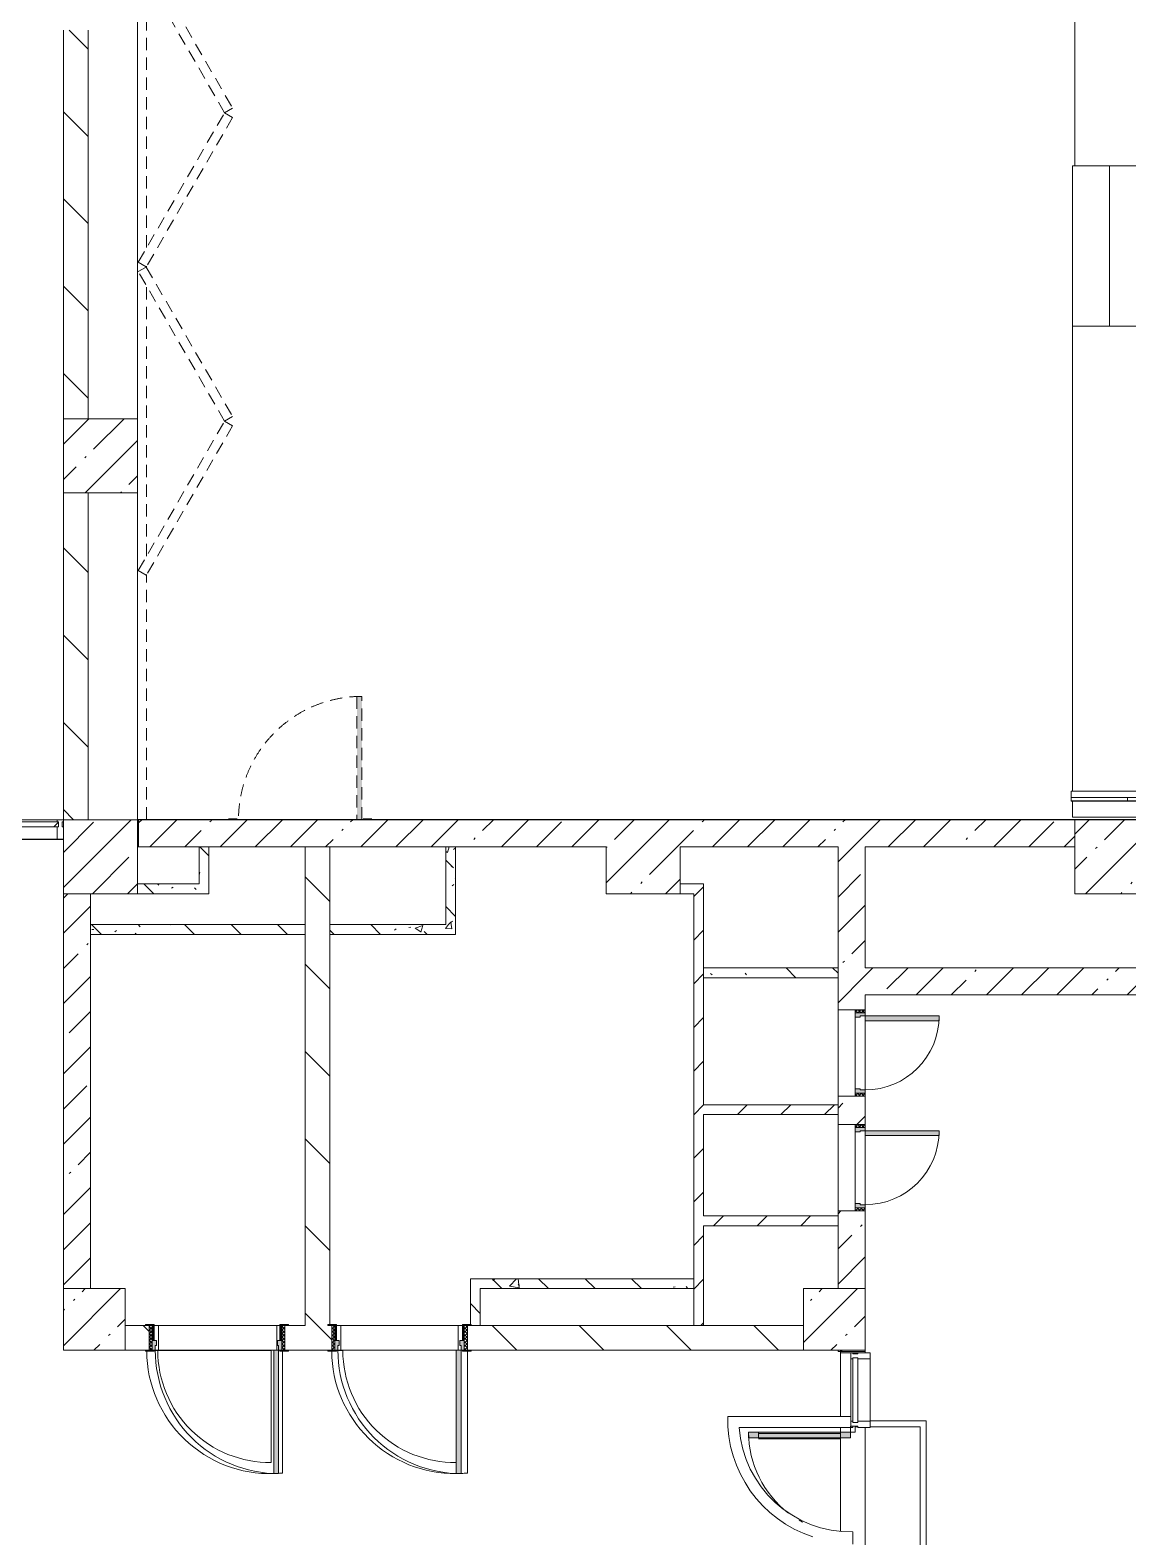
# Model space of a CAD drawing. Header units: millimetres. Extents: x 81037 to 284518, y -8553 to 29000.
# Drawn here: x 170948 to 179848, y 9388 to 21600 of the extents above; entities that cross this region are included whole.
import ezdxf

# ---------------------------------------------------------------- set-up
doc = ezdxf.new("R2010")
doc.units = ezdxf.units.MM
doc.linetypes.add('200_ШТРИХ__ш1_п0_6_', pattern=[160, 100, -60])
for name, color, linetype, lineweight, true_color in [('A-DETL-GENF-7', 7, 'Continuous', 5, 0xe2e2e2), ('A-DETL-GENF-9', 7, 'Continuous', 5, 0xaaaaaa), ('A-DOOR-4', 7, 'Continuous', 5, 0xe2e2e2), ('A-DOOR-5', 7, 'Continuous', 5, 0xaaaaaa), ('A-DOOR-FRAM-3', 7, 'Continuous', 5, 0xe2e2e2), ('A-DOOR-FRAM-5', 7, 'Continuous', 5, 0xaaaaaa), ('A-FLOR-2', 7, 'Continuous', 5, 0xaaaaaa), ('A-WALL-PATT-1', 7, 'Continuous', 5, 0x787878), ('I-WALL-8', 7, 'Continuous', 5, 0x787878)]:
    doc.layers.add(name, color=color, linetype=linetype, lineweight=lineweight, true_color=true_color)
for name, color, linetype, lineweight in [('A-DETL-MBND-1', 7, '200_ШТРИХ__ш1_п0_6_', 9), ('A-GLAZ-CURT-1', 7, 'Continuous', 5), ('A-GLAZ-CWMG-2', 7, 'Continuous', 5), ('A-WALL', 7, 'Continuous', 9), ('A-WALL-4', 7, 'Continuous', 5), ('I-WALL-6', 7, 'Continuous', 5), ('S-COLS-1', 7, 'Continuous', 5), ('S-STRS-1', 7, 'Continuous', 5)]:
    doc.layers.add(name, color=color, linetype=linetype, lineweight=lineweight)
pattern_1 = [(135, (157507.65, 0), (-353.5534, -353.5534), [])]
pattern_2 = [(45, (157507.65, 0), (-285.123, 285.123), []), (45, (157792.77, 0), (-285.123, 285.123), [504.031, -100.806, 16.764, -84.042])]
pattern_3 = [(45, (157507.65, 0), (-176.7767, 176.7767), [])]
pattern_4 = [(135, (157507.65, 0), (-377.171, -377.171), [533.4, -88.9, 17.78, -88.9]), (135, (157507.65, 376.94), (-377.171, -377.171), []), (50, (157507.65, 0), (637.645, -55.787), [66.675, -733.425]), (355, (157507.65, 0), (-123.35, 668.7), [53.34, -586.74]), (100.451, (157560.8, -4.65), (514.299, 612.908), [56.665, -623.315]), (46.184, (157507.65, 177.8), (948.776, -147.15), [100.012, -1100.137]), (96.636, (157586.7, 165.5), (830.91, 865.997), [84.998, -934.973]), (351.184, (157507.7, 177.8), (830.918, 865.99), [80.01, -880.11]), (21, (157596.55, 133.35), (530.651, -357.928), [66.675, -733.425]), (326, (157596.55, 133.35), (216.308, 644.658), [53.34, -586.74]), (71.451, (157640.8, 103.5), (746.96, 286.724), [56.665, -623.315]), (37.5, (157507.65, 0), (10.8105, 295.9426), [16.764, -562.864, 16.764, -578.866, -588.962]), (37.5, (157507.65, 0), (10.8105, 295.9426), [-1175.258, 16.764, -572.198]), (7.5, (157507.65, 0), (233.869, 350.6318), [16.764, -322.834, 16.764, -549.529, -224.472]), (7.5, (157507.65, 0), (233.869, 350.6318), [-905.891, 16.764, -207.708]), (327.5, (157309.4, 0), (474.5678, -20.0513), [16.764, -205.486, 16.764, -676.656, -920.115]), (327.5, (157309.4, 0), (474.5678, -20.0513), [-915.67, 16.764, -903.351]), (317.5, (157220.5, 0), (518.452, 88.9934), [16.764, -272.161, 16.764, -443.738, -653.415]), (317.5, (157220.5, 0), (518.452, 88.9934), [-749.427, 16.764, -636.651])]

# ---------------------------------------------------------------- blocks, each defined once
blk = doc.blocks.new('BSC_Колонна _Прямоугольная - 600х600-V55-2_1_3_птичка')
at = {"layer": 'S-COLS-1'}
h = blk.add_hatch(dxfattribs=at)
h.set_pattern_fill('FP_72', color=256, style=0, pattern_type=2)
h.set_pattern_definition([(45, (-14010, -14900), (-285.123, 285.123), []), (45, (-13724.88, -14900), (-285.123, 285.123), [504.031, -100.806, 16.764, -84.042])])
h.paths.add_polyline_path([(-300, -300), (300, -300), (300, 300), (-300, 300), (-300, -208)])
for p, q in [((300, 300), (-300, 300)), ((-300, 300), (-300, -300)), ((300, -300), (300, 300)), ((-300, -300), (300, -300))]:
    blk.add_line(p, q, dxfattribs=at)
blk = doc.blocks.new('BSC_Колонна _Прямоугольная - 600х600-23295697-2_1_3_птичка')
at = {"layer": 'S-COLS-1'}
h = blk.add_hatch(dxfattribs=at)
h.set_pattern_fill('FP_73', color=256, style=0, pattern_type=2)
h.set_pattern_definition([(45, (-14010, -18150), (-285.123, 285.123), []), (45, (-13724.88, -18150), (-285.123, 285.123), [504.031, -100.806, 16.764, -84.042])])
h.paths.add_polyline_path([(-300, -300), (300, -300), (300, 300), (-300, 300)])
for p, q in [((300, 300), (-300, 300)), ((-300, 300), (-300, -300)), ((300, -300), (300, 300)), ((-300, -300), (300, -300))]:
    blk.add_line(p, q, dxfattribs=at)
blk = doc.blocks.new('110_Дверь_СКБ_1Ст_Внутренняя1 - Д-4 1100x2100h_су мгн-32375332-2_1_3_птичка')
at = {"layer": 'A-DOOR-4'}
h = blk.add_hatch(color=256, dxfattribs=at)
h.paths.add_polyline_path([(512.5, 100), (512.5, 60), (502.5, 60), (502.5, 20), (537.5, 20), (537.5, 100)])
h.paths.add_polyline_path([(-487.5, 100), (-512.5, 100), (-512.5, 20), (-477.5, 20), (-477.5, 60), (-487.5, 60)])
at = {"layer": 'A-DOOR-5'}
h = blk.add_hatch(dxfattribs=at)
h.set_pattern_fill('FP_22', color=256, style=0, pattern_type=2)
h.set_pattern_definition([(135, (1751.41, 164.685), (-14.14214, -14.14214), []), (225, (1751.41, 164.685), (14.14214, -14.14214), [])])
h.paths.add_polyline_path([(562.5, 100), (537.5, 100), (537.5, -100), (562.5, -100)])
at = {"layer": 'A-DOOR-FRAM-3'}
for points in [[(-487.5, 1100), (-487.5, 100), (-447.5, 100), (-447.5, 1100)], [(-567.5, 108), (-567.5, 100), (-497.5, 100), (-497.5, 108)], [(-497.5, 20), (-512.5, 20), (-512.5, -100), (-497.5, -100)], [(592.5, 108), (522.5, 108), (522.5, 100), (592.5, 100)], [(537.5, 20), (522.5, 20), (522.5, -100), (537.5, -100)], [(-567.5, -100), (-567.5, -108), (-497.5, -108), (-497.5, -100)], [(592.5, -100), (522.5, -100), (522.5, -108), (592.5, -108)]]:
    blk.add_hatch(color=256, dxfattribs=at).paths.add_polyline_path(points)
at = {"layer": 'A-DOOR-FRAM-5'}
h = blk.add_hatch(dxfattribs=at)
h.set_pattern_fill('FP_23', color=256, style=0, pattern_type=2)
h.set_pattern_definition([(45, (-371.384, 164.685), (-14.1421, 14.1421), []), (135, (-371.384, 164.685), (-14.1421, -14.1421), [])])
h.paths.add_polyline_path([(-512.5, 100), (-537.5, 100), (-537.5, -100), (-512.5, -100)])
at = {"layer": 'A-DOOR-5'}
for p, q in [((-487.5, 1100), (-487.5, 100)), ((-447.5, 1100), (-487.5, 1100)), ((-447.5, 100), (-447.5, 1100)), ((-487.5, 100), (-447.5, 100))]:
    blk.add_line(p, q, dxfattribs=at)
blk.add_arc((-487.5, 100), 1000, 360, 90, dxfattribs=at)
at = {"layer": 'A-DOOR-FRAM-5'}
for p, q in [((-497.5, 108), (-567.5, 108)), ((-567.5, 108), (-567.5, 100)), ((-567.5, 100), (-497.5, 100)), ((-512.5, 100), (-537.5, 100)), ((-537.5, 100), (-537.5, -100)), ((-487.5, 100), (-512.5, 100)), ((-512.5, 100), (-512.5, 20)), ((-512.5, -100), (-512.5, 100)), ((-497.5, 100), (-512.5, 100)), ((-512.5, 100), (-512.5, 99)), ((-512.5, 99), (-497.5, 99)), ((-512.5, 20), (-477.5, 20)), ((-497.5, 20), (-512.5, 20)), ((-512.5, 20), (-512.5, -100)), ((-497.5, 100), (-497.5, 108)), ((-497.5, 99), (-497.5, 100)), ((-497.5, -100), (-497.5, 20)), ((-487.5, 60), (-487.5, 100)), ((-477.5, 60), (-487.5, 60)), ((-477.5, 20), (-477.5, 60)), ((512.5, 60), (502.5, 60)), ((502.5, 60), (502.5, 20)), ((502.5, 20), (537.5, 20)), ((512.5, 100), (512.5, 60)), ((537.5, 100), (512.5, 100)), ((592.5, 108), (522.5, 108)), ((522.5, 108), (522.5, 100)), ((537.5, 100), (522.5, 100)), ((522.5, 100), (522.5, 99)), ((522.5, 100), (592.5, 100)), ((522.5, 99), (537.5, 99)), ((537.5, 20), (522.5, 20)), ((522.5, 20), (522.5, -100)), ((537.5, 20), (537.5, 100)), ((562.5, 100), (537.5, 100)), ((537.5, 100), (537.5, -100)), ((537.5, 99), (537.5, 100)), ((537.5, -100), (537.5, 20)), ((562.5, -100), (562.5, 100)), ((592.5, 100), (592.5, 108)), ((-497.5, -100), (-567.5, -100)), ((-567.5, -100), (-567.5, -108)), ((-567.5, -108), (-497.5, -108)), ((-537.5, -100), (-512.5, -100)), ((-512.5, -100), (-497.5, -100)), ((-497.5, -108), (-497.5, -100)), ((522.5, -100), (537.5, -100)), ((592.5, -100), (522.5, -100)), ((522.5, -100), (522.5, -108)), ((522.5, -108), (592.5, -108)), ((537.5, -100), (562.5, -100)), ((592.5, -108), (592.5, -100))]:
    blk.add_line(p, q, dxfattribs=at)
blk = doc.blocks.new('110_Дверь_СКБ_1Ст_Внутренняя1 - Д-13 1100x2100h_кладовая-33288301-2_1_3_птичка')
at = {"layer": 'A-DETL-MBND-1'}
for points in [[(512, 113), (512, 1110), (472, 1110), (472, 113)], [(592, 113), (592, 118), (522, 113)]]:
    blk.add_hatch(color=256, dxfattribs=at).paths.add_polyline_path(points)
for p, q in [((472, 1110), (472, 113)), ((512, 1110), (472, 1110)), ((512, 113), (512, 1110)), ((-498, 118), (-568, 118)), ((592, 118), (522, 118))]:
    blk.add_line(p, q, dxfattribs=at)
blk.add_arc((512, 110), 1000, 90, 179.8021, dxfattribs=at)
blk = doc.blocks.new('DOR__перегородка__Прямоугольная - ТП-2_ Вн_ДПГ_9480х4200h_2-23998078-2_1_3_птичка')
at = {"layer": 'A-DETL-MBND-1'}
for p, q in [((3, -75), (1987, -75)), ((1982, -72), (2019, -7)), ((3194, -772), (1982, -72)), ((2019, -7), (3231, -707)), ((2137, -75), (4324, -75)), ((3230, -707), (4443, -7)), ((4480, -72), (3268, -772)), ((4443, -7), (4480, -72)), ((4474, -75), (4487, -75)), ((4481, -72), (4518, -7)), ((5693, -772), (4481, -72)), ((4518, -7), (5731, -707)), ((4637, -75), (6824, -75)), ((5730, -707), (6942, -7)), ((6980, -72), (5767, -772)), ((6942, -7), (6980, -72)), ((6974, -75), (6985, -75)), ((6979, -72), (7017, -7)), ((8192, -772), (6979, -72)), ((7017, -7), (8229, -707)), ((7135, -75), (9323, -75)), ((8229, -707), (9441, -7)), ((9479, -72), (8267, -772)), ((9105, -201), (9105, -75)), ((9180, -158), (9180, -75)), ((9255, -114), (9255, -75)), ((9405, -1474), (9405, -114)), ((9441, -7), (9479, -72)), ((9473, -75), (9480, -75)), ((9180, -1474), (9180, -244)), ((9255, -1474), (9255, -201)), ((9330, -1474), (9330, -158)), ((9105, -1474), (9105, -288)), ((9480, -1474), (9480, -450)), ((3231, -707), (3194, -772)), ((3268, -772), (3230, -707)), ((5731, -707), (5693, -772)), ((5767, -772), (5730, -707)), ((8229, -707), (8192, -772)), ((8267, -772), (8229, -707)), ((9105, -1474), (9480, -1474))]:
    blk.add_line(p, q, dxfattribs=at)
blk = doc.blocks.new('BSC_Колонна _Прямоугольная - 500х500-V110-2_1_3_птичка')
at = {"layer": 'S-COLS-1'}
h = blk.add_hatch(dxfattribs=at)
h.set_pattern_fill('FP_113', color=256, style=0, pattern_type=2)
h.set_pattern_definition([(45, (-19960, -11150), (-285.123, 285.123), []), (45, (-19674.88, -11150), (-285.123, 285.123), [504.031, -100.806, 16.764, -84.042])])
h.paths.add_polyline_path([(-250, -250), (250, -250), (250, 250), (-250, 250), (-250, 71)])
for p, q in [((250, 250), (-250, 250)), ((-250, 250), (-250, -250)), ((250, -250), (250, 250)), ((-250, -250), (250, -250))]:
    blk.add_line(p, q, dxfattribs=at)
blk = doc.blocks.new('Перекрытия 3 - Перекрытия 4-20977624-2_1_3_птичка')
at = {"layer": 'S-STRS-1'}
for p, q in [((21910, 26500), (21910, 26351)), ((22810, 26351), (22810, 26500)), ((23710, 26351), (23710, 26500)), ((24610, 26351), (24610, 26500)), ((25510, 26351), (25510, 26500)), ((26410, 26351), (26410, 26500)), ((27310, 26351), (27310, 26500)), ((28210, 26351), (28210, 26500)), ((29110, 26351), (29110, 26500)), ((30010, 26351), (30010, 26500)), ((21910, 26270), (21910, 20500)), ((22810, 20500), (22810, 26270)), ((23710, 20500), (23710, 26270)), ((24610, 20500), (24610, 26270)), ((25510, 20500), (25510, 26270)), ((26410, 20500), (26410, 26270)), ((27310, 20500), (27310, 26270)), ((28210, 20500), (28210, 26270)), ((29110, 20500), (29110, 26270)), ((30010, 22600), (30010, 26270)), ((30010, 20500), (30010, 22000)), ((22490, 20500), (21910, 20500)), ((23390, 20500), (22810, 20500)), ((24290, 20500), (23710, 20500)), ((25190, 20500), (24610, 20500)), ((26090, 20500), (25510, 20500)), ((26990, 20500), (26410, 20500)), ((27890, 20500), (27310, 20500)), ((28790, 20500), (28210, 20500)), ((29690, 20500), (29110, 20500)), ((30610, 20500), (30010, 20500))]:
    blk.add_line(p, q, dxfattribs=at)
blk = doc.blocks.new('110_Дверь_СКБ_1Ст - д-18 _п_ 700x2100h_Технический шкаф ЭОМ и СС-32102833-2_1_3_птичка')
at = {"layer": 'A-DOOR-4'}
h = blk.add_hatch(color=256, dxfattribs=at)
h.paths.add_polyline_path([(337.5, 110), (312.5, 110), (312.5, 70), (302.5, 70), (302.5, 30), (337.5, 30)])
h.paths.add_polyline_path([(-277.5, 70), (-287.5, 70), (-287.5, 110), (-312.5, 110), (-312.5, 30), (-277.5, 30)])
at = {"layer": 'A-DOOR-5'}
h = blk.add_hatch(dxfattribs=at)
h.set_pattern_fill('FP_127', color=256, style=0, pattern_type=2)
h.set_pattern_definition([(135, (1951.41, 174.685), (-14.14214, -14.14214), []), (225, (1951.41, 174.685), (14.14214, -14.14214), [])])
h.paths.add_polyline_path([(362.5, 110), (337.5, 110), (337.5, 30), (362.5, 30)])
at = {"layer": 'A-DOOR-FRAM-3'}
blk.add_hatch(color=256, dxfattribs=at).paths.add_polyline_path([(-247.5, 710), (-287.5, 710), (-287.5, 110), (-247.5, 110)])
at = {"layer": 'A-DOOR-FRAM-5'}
h = blk.add_hatch(dxfattribs=at)
h.set_pattern_fill('FP_128', color=256, style=0, pattern_type=2)
h.set_pattern_definition([(45, (-171.384, 174.685), (-14.1421, 14.1421), []), (135, (-171.384, 174.685), (-14.1421, -14.1421), [])])
h.paths.add_polyline_path([(-312.5, 110), (-337.5, 110), (-337.5, 30), (-312.5, 30)])
at = {"layer": 'A-DOOR-5'}
for p, q in [((-287.5, 710), (-287.5, 110)), ((-247.5, 710), (-287.5, 710)), ((-247.5, 110), (-247.5, 710)), ((-287.5, 110), (-247.5, 110))]:
    blk.add_line(p, q, dxfattribs=at)
blk.add_arc((-287.5, 110), 600, 360, 90, dxfattribs=at)
at = {"layer": 'A-DOOR-FRAM-5'}
for p, q in [((-312.5, 110), (-337.5, 110)), ((-337.5, 110), (-337.5, 30)), ((-337.5, 30), (-312.5, 30)), ((-287.5, 110), (-312.5, 110)), ((-312.5, 110), (-312.5, 30)), ((-312.5, 30), (-312.5, 110)), ((-312.5, 30), (-277.5, 30)), ((-287.5, 70), (-287.5, 110)), ((-277.5, 70), (-287.5, 70)), ((-277.5, 30), (-277.5, 70)), ((302.5, 30), (-277.5, 30)), ((-247.5, 110), (312.5, 110)), ((312.5, 70), (302.5, 70)), ((302.5, 70), (302.5, 30)), ((302.5, 30), (337.5, 30)), ((312.5, 110), (312.5, 70)), ((337.5, 110), (312.5, 110)), ((337.5, 30), (337.5, 110)), ((362.5, 110), (337.5, 110)), ((337.5, 110), (337.5, 30)), ((337.5, 30), (362.5, 30)), ((362.5, 30), (362.5, 110))]:
    blk.add_line(p, q, dxfattribs=at)
blk = doc.blocks.new('BSC_Колонна _Прямоугольная - 500х500-V138-2_1_3_птичка')
at = {"layer": 'S-COLS-1'}
h = blk.add_hatch(dxfattribs=at)
h.set_pattern_fill('FP_136', color=256, style=0, pattern_type=2)
h.set_pattern_definition([(45, (-13960, -11150), (-285.123, 285.123), []), (45, (-13674.88, -11150), (-285.123, 285.123), [504.031, -100.806, 16.764, -84.042])])
h.paths.add_polyline_path([(-250, -250), (250, -250), (250, 250), (-250, 250), (-250, 71)])
for p, q in [((250, 250), (-250, 250)), ((-250, 250), (-250, -250)), ((250, -250), (250, 250)), ((-250, -250), (250, -250))]:
    blk.add_line(p, q, dxfattribs=at)
blk = doc.blocks.new('BSC_Колонна _Прямоугольная - 600х600-V142-2_1_3_птичка')
at = {"layer": 'S-COLS-1'}
h = blk.add_hatch(dxfattribs=at)
h.set_pattern_fill('FP_139', color=256, style=0, pattern_type=2)
h.set_pattern_definition([(45, (-22210, -14900), (-285.123, 285.123), []), (45, (-21924.88, -14900), (-285.123, 285.123), [504.031, -100.806, 16.764, -84.042])])
h.paths.add_polyline_path([(-300, -300), (300, -300), (300, 300), (-300, 300)])
for p, q in [((300, 300), (-300, 300)), ((-300, 300), (-300, -300)), ((300, -300), (300, 300)), ((-300, -300), (300, -300))]:
    blk.add_line(p, q, dxfattribs=at)
blk = doc.blocks.new('Прямоугольный импост - Импост структурный с накладкой - 160мм-23997896-2_1_3_птичка')
at = {"layer": 'A-GLAZ-CWMG-2'}
for p, q in [((-50, 40), (-50, 140)), ((-50, 140), (0, 140)), ((-40, 40), (-50, 40)), ((-50, -17), (-50, 0)), ((-50, 0), (-40, 0)), ((-40, 0), (-40, 40)), ((-10, 40), (-10, 0)), ((0, 40), (-10, 40)), ((-10, 0), (0, 0)), ((0, -17), (-50, -17))]:
    blk.add_line(p, q, dxfattribs=at)
blk = doc.blocks.new('Системная панель - Стекло - 40мм-23997898-2_1_3_птичка')
at = {"layer": 'A-GLAZ-CURT-1'}
h = blk.add_hatch(dxfattribs=at)
h.set_pattern_fill('FP_161', color=256, style=0, pattern_type=2)
h.set_pattern_definition([(45, (-13750.1, -14683), (-1414.21, 1414.21), [1000, -3000]), (45, (-14750.1, -15183), (-1414.21, 1414.21), [3000, -1000]), (45, (-12750.1, -15683), (-1414.21, 1414.21), [1000, -3000])])
h.paths.add_polyline_path([(420, -40), (420, 0), (-420, 0), (-420, -40)])
for p, q in [((420, 0), (-420, 0)), ((-420, 0), (-420, -40)), ((-420, -40), (420, -40)), ((420, -40), (420, 0))]:
    blk.add_line(p, q, dxfattribs=at)
blk = doc.blocks.new('Прямоугольный импост - Импост структурный с накладкой - 160мм-23771920-2_1_3_птичка')
at = {"layer": 'A-GLAZ-CWMG-2'}
for p, q in [((13660, 15200), (12840, 15200)), ((13660, 15043), (12840, 15043))]:
    blk.add_line(p, q, dxfattribs=at)
blk = doc.blocks.new('Системная панель - Стекло - 40мм-32387041-2_1_3_птичка')
at = {"layer": 'A-GLAZ-CURT-1'}
h = blk.add_hatch(dxfattribs=at)
h.set_pattern_fill('FP_166', color=256, style=0, pattern_type=2)
h.set_pattern_definition([(135, (10077.7, -20610), (-1414.21, -1414.21), [1000, -3000]), (135, (10577.7, -21610), (-1414.21, -1414.21), [3000, -1000]), (135, (11077.7, -19610), (-1414.21, -1414.21), [1000, -3000])])
h.paths.add_polyline_path([(262, 40), (-262, 40), (-262, 0), (262, 0)])
for p, q in [((262, 40), (-262, 40)), ((-262, 40), (-262, 0)), ((-262, 0), (262, 0)), ((262, 0), (262, 40))]:
    blk.add_line(p, q, dxfattribs=at)
blk = doc.blocks.new('Прямоугольный импост - Импост структурный с накладкой - 160мм Темный-30755591-2_1_3_птичка')
at = {"layer": 'A-GLAZ-CWMG-2'}
for p, q in [((-25, 0), (-25, 17)), ((-25, 17), (25, 17)), ((-15, 0), (-25, 0)), ((-15, -40), (-15, 0)), ((25, 0), (15, 0)), ((15, 0), (15, -40)), ((25, 17), (25, 0)), ((-25, -140), (-25, -40)), ((-25, -40), (-15, -40)), ((15, -40), (25, -40)), ((25, -40), (25, -140)), ((25, -140), (-25, -140))]:
    blk.add_line(p, q, dxfattribs=at)
blk = doc.blocks.new('Прямоугольный импост - Импост структурный с накладкой - 160мм Темный-30755595-2_1_3_птичка')
at = {"layer": 'A-GLAZ-CWMG-2'}
for p, q in [((0, 17), (-50, 17)), ((-50, 17), (-50, 0)), ((-50, 0), (-40, 0)), ((-40, 0), (-40, -40)), ((-10, -40), (-10, 0)), ((-10, 0), (0, 0)), ((0, 0), (0, 17)), ((-40, -40), (-50, -40)), ((-50, -40), (-50, -140)), ((0, -40), (-10, -40)), ((0, -140), (0, -40)), ((-50, -140), (0, -140))]:
    blk.add_line(p, q, dxfattribs=at)
blk = doc.blocks.new('Дверь_Витражная_остекление_ - ВВ-16 остекление-32390142-2_1_3_птичка')
at = {"layer": 'A-DETL-GENF-7'}
for points in [[(-788, -20), (-833, -20), (-833, -845), (-788, -845), (-788, -56)], [(850, -860), (850, -20), (837, -20), (837, -860)]]:
    blk.add_hatch(color=256, dxfattribs=at).paths.add_polyline_path(points)
at = {"layer": 'A-DETL-GENF-9'}
for p, q in [((-788, -20), (-833, -20)), ((-833, -845), (-833, -20)), ((-788, -20), (-833, -20)), ((-833, -20), (-833, -845)), ((-833, -100), (-788, -100)), ((-823, -765), (-823, -100)), ((-788, -845), (-788, -20)), ((-788, -845), (-788, -20)), ((-779, -765), (-779, -100)), ((829, -780), (829, -100)), ((837, -860), (837, -20)), ((837, -20), (837, -860)), ((850, -100), (837, -100)), ((-833, -765), (-788, -765)), ((-833, -845), (-788, -845)), ((-833, -845), (-788, -845)), ((850, -780), (837, -780)), ((850, -860), (837, -860)), ((837, -860), (850, -860))]:
    blk.add_line(p, q, dxfattribs=at)
at = {"layer": 'A-DOOR-5'}
for p, q in [((-883, 20), (-833, 20)), ((-883, -20), (-883, 20)), ((-833, 20), (-833, -20)), ((833, 20), (883, 20)), ((833, -20), (833, 20)), ((883, 20), (883, -20)), ((-833, -20), (-883, -20)), ((-833, -845), (-833, -20)), ((833, -860), (833, -20)), ((883, -20), (833, -20))]:
    blk.add_line(p, q, dxfattribs=at)
for centre, radius, start, end in [((-833, -20), 825, 329.8094, 332.2043), ((-833, -20), 825, 270, 322.6078), ((833, -20), 840, 230.3386, 232.9926), ((833, -20), 840, 234.0758, 270)]:
    blk.add_arc(centre, radius, start, end, dxfattribs=at)
blk = doc.blocks.new('Прямоугольный импост - Импост структурный с накладкой - 160мм Темный-32387142-2_1_3_птичка')
at = {"layer": 'A-GLAZ-CWMG-2'}
for p, q in [((20093, 10325), (20093, 10830)), ((20250, 10325), (20250, 10830))]:
    blk.add_line(p, q, dxfattribs=at)
blk = doc.blocks.new('Перекрытия 2 - Перекрытия 4-32990152-2_1_3_птичка')
at = {"layer": 'S-STRS-1'}
for p, q in [((21910, 19180), (22510, 19180)), ((21910, 19180), (21910, 15411)), ((22810, 19180), (23410, 19180)), ((22810, 15411), (22810, 19180)), ((23710, 19180), (24310, 19180)), ((23710, 15411), (23710, 19180)), ((24610, 19180), (25210, 19180)), ((24610, 15411), (24610, 19180)), ((25510, 19180), (26110, 19180)), ((25510, 15411), (25510, 19180)), ((26410, 19180), (27010, 19180)), ((26410, 15411), (26410, 19180)), ((27310, 19180), (27910, 19180)), ((27310, 15411), (27310, 19180)), ((28210, 19180), (28810, 19180)), ((28210, 15411), (28210, 19180)), ((29110, 19180), (29710, 19180)), ((29110, 15411), (29110, 19180)), ((30010, 19180), (30610, 19180)), ((30010, 15411), (30010, 19180)), ((30610, 18430), (30610, 19180)), ((30610, 15411), (30610, 17830)), ((21910, 15330), (21910, 15200)), ((22810, 15200), (22810, 15330)), ((23710, 15200), (23710, 15330)), ((24610, 15200), (24610, 15330)), ((25510, 15200), (25510, 15330)), ((26410, 15200), (26410, 15330)), ((27310, 15200), (27310, 15330)), ((28210, 15200), (28210, 15330)), ((29110, 15200), (29110, 15330)), ((30010, 15200), (30010, 15330)), ((30610, 15200), (30610, 15330)), ((22810, 15200), (21910, 15200)), ((23710, 15200), (22810, 15200)), ((24610, 15200), (23710, 15200)), ((25510, 15200), (24610, 15200)), ((26410, 15200), (25510, 15200)), ((27310, 15200), (26410, 15200)), ((28210, 15200), (27310, 15200)), ((29110, 15200), (28210, 15200)), ((30010, 15200), (29110, 15200)), ((30610, 15200), (30010, 15200))]:
    blk.add_line(p, q, dxfattribs=at)
blk = doc.blocks.new('Стены наклон_ амфитеатр - Стены наклон_ амфитеатр-32992696-2_1_3_птичка')
at = {"layer": 'A-WALL-PATT-1'}
h = blk.add_hatch(dxfattribs=at)
h.set_pattern_fill('FP_169', color=256, style=0, pattern_type=2)
h.set_pattern_definition([(0, (26444.5, 15393.4), (0, 246.1), []), (90, (26444.5, 15393.4), (-1300, 8e-14), [])])
h.paths.add_polyline_path([(31010, 15354), (31010, 15381), (21879, 15381), (21879, 15354), (30993, 15354)])
at = {"layer": 'A-WALL-4'}
for p, q in [((31041, 15431), (21879, 15431)), ((21879, 15431), (21879, 15381)), ((21879, 15381), (31010, 15381)), ((21879, 15354), (21879, 15381)), ((21879, 15350), (21879, 15354)), ((31010, 15354), (21879, 15354)), ((31010, 15350), (21879, 15350))]:
    blk.add_line(p, q, dxfattribs=at)

msp = doc.modelspace()

# ---------------------------------------------------------------- hatches: boundary and pattern name
at = {"layer": 'I-WALL-6'}
h = msp.add_hatch(dxfattribs=at)
h.set_pattern_fill('FP_82', color=256, style=0, pattern_type=2)
h.set_pattern_definition(pattern_1)
h.paths.add_polyline_path([(171217.9, 15200), (171417.9, 15200), (171417.9, 17850), (171217.9, 17850), (171217.9, 15848.6)])
h.paths.add_polyline_path([(171217.9, 18450), (171417.9, 18450), (171417.9, 21600), (171217.9, 21600), (171217.9, 20476.2)])
h.paths.add_polyline_path([(171217.9, 22200), (171417.9, 22200), (171417.9, 26300), (171217.9, 26300), (171217.9, 25103.8)])
h = msp.add_hatch(dxfattribs=at)
h.set_pattern_fill('FP_79', color=256, style=0, pattern_type=2)
h.set_pattern_definition(pattern_2)
h.paths.add_polyline_path([(188117.7, 14980), (188297.7, 14980), (188297.7, 15200), (188117.7, 15196.3)])
h.paths.add_polyline_path([(184190, 14980), (187517.7, 14980), (187517.7, 15200), (183917.7, 15200), (183917.7, 14980)])
h.paths.add_polyline_path([(173377.7, 14980), (175617.9, 14980), (175617.9, 15200), (171827.7, 15200), (171827.7, 14980), (173177.7, 14980)])
h.paths.add_polyline_path([(183317.7, 14980), (183317.7, 15200), (180017.7, 15200), (180017.7, 14980), (180480, 14980)])
h.paths.add_polyline_path([(176217.9, 14980), (179417.7, 14980), (179417.7, 15200), (176217.9, 15200)])
h = msp.add_hatch(dxfattribs=at)
h.set_pattern_fill('FP_82', color=256, style=0, pattern_type=2)
h.set_pattern_definition(pattern_1)
h.paths.add_polyline_path([(173177.7, 11100), (173362.7, 11100), (173362.7, 11108), (173377.7, 11108), (173377.7, 14980), (173177.7, 14980), (173177.7, 11221)])
h = msp.add_hatch(dxfattribs=at)
h.set_pattern_fill('FP_79', color=256, style=0, pattern_type=2)
h.set_pattern_definition(pattern_2)
h.paths.add_polyline_path([(177497.7, 10890), (177717.7, 10890), (177717.7, 10900), (177497.7, 10900)])
h.paths.add_polyline_path([(177637.7, 11400), (177717.7, 11400), (177717.7, 12030), (177497.7, 12030), (177497.7, 11400), (177608.7, 11400)])
h.paths.add_polyline_path([(177637.7, 12730), (177717.7, 12730), (177717.7, 12960), (177497.7, 12960), (177497.7, 12730)])
h.paths.add_polyline_path([(177637.7, 13660), (177717.7, 13660), (177717.7, 14980), (177497.7, 14980), (177497.7, 13660)])
h = msp.add_hatch(dxfattribs=at)
h.set_pattern_fill('FP_83', color=256, style=0, pattern_type=2)
h.set_pattern_definition(pattern_3)
h.paths.add_polyline_path([(176327.7, 14600), (176407.7, 14600), (176407.7, 14680), (176217.9, 14680), (176217.9, 14600)])
h = msp.add_hatch(dxfattribs=at)
h.set_pattern_fill('FP_79', color=256, style=0, pattern_type=2)
h.set_pattern_definition(pattern_2)
h.paths.add_polyline_path([(171437.7, 11400), (171437.7, 14600), (171217.7, 14600), (171217.8, 11400)])
h = msp.add_hatch(dxfattribs=at)
h.set_pattern_fill('FP_83', color=256, style=0, pattern_type=2)
h.set_pattern_definition(pattern_3)
h.paths.add_polyline_path([(176407.7, 11100), (176407.7, 14600), (176327.7, 14600), (176327.7, 11100)])
h = msp.add_hatch(dxfattribs=at)
h.set_pattern_fill('FP_79', color=256, style=0, pattern_type=2)
h.set_pattern_definition(pattern_2)
h.paths.add_polyline_path([(187900.1, 13780), (188297.7, 13780), (188297.7, 14000), (177717.7, 14000), (177717.7, 13780), (184190, 13780)])
h = msp.add_hatch(dxfattribs=at)
h.set_pattern_fill('FP_83', color=256, style=0, pattern_type=2)
h.set_pattern_definition(pattern_3)
h.paths.add_polyline_path([(177497.7, 12810), (177497.7, 12890), (176407.7, 12890), (176407.7, 12810), (176769.9, 12810)])
h = msp.add_hatch(dxfattribs=at)
h.set_pattern_fill('FP_83', color=256, style=0, pattern_type=2)
h.set_pattern_definition(pattern_3)
h.paths.add_polyline_path([(177497.7, 11910), (177497.7, 11990), (176407.7, 11990), (176407.7, 11910), (176769.9, 11910)])
h = msp.add_hatch(dxfattribs=at)
h.set_pattern_fill('FP_82', color=256, style=0, pattern_type=2)
h.set_pattern_definition(pattern_1)
h.paths.add_polyline_path([(177217.7, 10900), (177217.7, 11100), (174492.7, 11100), (174492.7, 10900), (176769.9, 10900)])
h.paths.add_polyline_path([(171912.7, 10900), (171912.7, 11100), (171717.7, 11100), (171717.7, 10900), (171882.7, 10900)])
h.paths.add_polyline_path([(173042.7, 10900), (173392.7, 10900), (173392.7, 11100), (173012.7, 11100), (173012.7, 10900)])
at = {"layer": 'I-WALL-8'}
h = msp.add_hatch(dxfattribs=at)
h.set_pattern_fill('FP_86', color=256, style=0, pattern_type=2)
h.set_pattern_definition(pattern_4)
h.paths.add_polyline_path([(172397.7, 14680), (172397.7, 14980), (172317.7, 14980), (172317.7, 14680)])
h = msp.add_hatch(dxfattribs=at)
h.set_pattern_fill('FP_86', color=256, style=0, pattern_type=2)
h.set_pattern_definition(pattern_4)
h.paths.add_polyline_path([(174397.7, 14350), (174397.7, 14980), (174317.7, 14980), (174317.7, 14350)])
h = msp.add_hatch(dxfattribs=at)
h.set_pattern_fill('FP_86', color=256, style=0, pattern_type=2)
h.set_pattern_definition(pattern_4)
h.paths.add_polyline_path([(171817.7, 14600), (172397.7, 14600), (172397.7, 14680), (171817.7, 14680)])
h = msp.add_hatch(dxfattribs=at)
h.set_pattern_fill('FP_86', color=256, style=0, pattern_type=2)
h.set_pattern_definition(pattern_4)
h.paths.add_polyline_path([(173177.7, 14270), (173177.7, 14350), (171437.7, 14350), (171437.7, 14270), (173059.8, 14270)])
h = msp.add_hatch(dxfattribs=at)
h.set_pattern_fill('FP_86', color=256, style=0, pattern_type=2)
h.set_pattern_definition(pattern_4)
h.paths.add_polyline_path([(173377.7, 14270), (174397.7, 14270), (174397.7, 14350), (173377.7, 14350)])
h = msp.add_hatch(dxfattribs=at)
h.set_pattern_fill('FP_86', color=256, style=0, pattern_type=2)
h.set_pattern_definition(pattern_4)
h.paths.add_polyline_path([(177497.7, 13920), (177497.7, 14000), (176407.7, 14000), (176407.7, 13920), (176769.9, 13920)])
h = msp.add_hatch(dxfattribs=at)
h.set_pattern_fill('FP_86', color=256, style=0, pattern_type=2)
h.set_pattern_definition(pattern_4)
h.paths.add_polyline_path([(174522.7, 11100), (174597.7, 11100), (174597.7, 11480), (174517.7, 11480), (174522.7, 11108)])
h = msp.add_hatch(dxfattribs=at)
h.set_pattern_fill('FP_86', color=256, style=0, pattern_type=2)
h.set_pattern_definition(pattern_4)
h.paths.add_polyline_path([(176327.7, 11400), (176327.7, 11480), (174597.7, 11480), (174597.7, 11400)])
at = {"layer": 'S-COLS-1'}
h = msp.add_hatch(dxfattribs=at)
h.set_pattern_fill('FP_79', color=256, style=0, pattern_type=2)
h.set_pattern_definition(pattern_2)
h.paths.add_polyline_path([(175617.9, 14600), (176217.9, 14600), (176217.9, 15200), (175617.9, 15200), (175617.9, 14980)])

# ---------------------------------------------------------------- linework, layer by layer
at = {"layer": 'A-FLOR-2'}
for p, q in [((171817.9, 15200), (171817.9, 24680)), ((188117.7, 15203.4), (171817.7, 15203.4)), ((171217.7, 15040), (164277.7, 15040)), ((171827.7, 14980), (171817.7, 14980)), ((171952.7, 11100), (171987.7, 11100)), ((171987.7, 11100), (171987.7, 10897.8)), ((172947.7, 10900), (172947.7, 11100)), ((172947.7, 11100), (172972.7, 11100)), ((173432.7, 11100), (173467.7, 11100)), ((173467.7, 11100), (173467.7, 10900)), ((174417.7, 10900), (174417.7, 11100)), ((174417.7, 11100), (174452.7, 11100)), ((171982.7, 10899), (171952.7, 10899)), ((171987.7, 10897.8), (172902.7, 10897.8)), ((172922.7, 10900), (172902.7, 10900)), ((172902.7, 10900), (172902.7, 9990.1)), ((172992.7, 9905), (172992.7, 10892)), ((173482.7, 10899), (173432.7, 10899)), ((173467.7, 10900), (174402.7, 10900)), ((174492.7, 9905), (174492.7, 10892)), ((177600.7, 10363), (176603.9, 10363)), ((176696, 10273), (177597.7, 10273)), ((177637.7, 10278.9), (177657.7, 10278.9)), ((178212.7, 10328.9), (177757.7, 10328.9)), ((177757.7, 10278.9), (178162.7, 10278.9)), ((178162.7, 10278.9), (178162.7, 8547.4)), ((178212.7, 8497.4), (178212.7, 10328.9)), ((177617.7, 9329.4), (177617.7, 9428.1))]:
    msp.add_line(p, q, dxfattribs=at)
for centre, radius, start, end in [((172892.7, 10900), 1000, 180.45922, 271.72242), ((172892.7, 10900), 910, 180.06296, 270.62964), ((174392.7, 10900), 1000, 180.45922, 270.57477), ((174392.7, 10900), 910, 180.06296, 270.62964), ((177603.6, 10338), 1000, 178.56746, 251.86052), ((177603.6, 10338), 910, 184.09604, 270.88287), ((172892.7, 10900), 1000, 274.01771, 275.73917), ((174392.7, 10900), 1000, 272.87006, 275.73917)]:
    msp.add_arc(centre, radius, start, end, dxfattribs=at)
at = {"layer": 'A-WALL'}
for p, q in [((172397.7, 14980), (172317.7, 14980)), ((173377.7, 14980), (173177.7, 14980)), ((174397.7, 14980), (174317.7, 14980)), ((171437.7, 14350), (171437.7, 14270)), ((173177.7, 14270), (173177.7, 14350)), ((173377.7, 14350), (173377.7, 14270)), ((176407.7, 14000), (176407.7, 13920)), ((177497.7, 13920), (177497.7, 14000)), ((177497.7, 12810), (177497.7, 12890)), ((177497.7, 11910), (177497.7, 11990)), ((176327.7, 11400), (176327.7, 11480)), ((174522.7, 11100), (174597.7, 11100)), ((176327.7, 11100), (176407.7, 11100)), ((177717.7, 10890), (177717.7, 10900))]:
    msp.add_line(p, q, dxfattribs=at)
at = {"layer": 'I-WALL-6'}
for p, q in [((171217.9, 21600), (171217.9, 18450)), ((171417.9, 18450), (171417.9, 21600)), ((171217.9, 17850), (171217.9, 15200)), ((171417.9, 15200), (171417.9, 17850)), ((175617.9, 15200), (171827.7, 15200)), ((171827.7, 15200), (171827.7, 14980)), ((179417.7, 15200), (176217.9, 15200)), ((171827.7, 14980), (172317.7, 14980)), ((172317.7, 14980), (172317.7, 14680)), ((172397.7, 14980), (173177.7, 14980)), ((172397.7, 14600), (172397.7, 14980)), ((173177.7, 14980), (173177.7, 14350)), ((173377.7, 14350), (173377.7, 14980)), ((173377.7, 14980), (174317.7, 14980)), ((174317.7, 14980), (174317.7, 14350)), ((174397.7, 14980), (175617.9, 14980)), ((174397.7, 14270), (174397.7, 14980)), ((176217.9, 14980), (177497.7, 14980)), ((177497.7, 14980), (177497.7, 14000)), ((177717.7, 14980), (179417.7, 14980)), ((177717.7, 14000), (177717.7, 14980)), ((172317.7, 14680), (171817.7, 14680)), ((176407.7, 14680), (176217.9, 14680)), ((176217.9, 14680), (176217.9, 14600)), ((176407.7, 14000), (176407.7, 14680)), ((171217.7, 14600), (171217.7, 11400)), ((171437.7, 14350), (171437.7, 14600)), ((171817.7, 14600), (172397.7, 14600)), ((176217.9, 14600), (176327.7, 14600)), ((176327.7, 14600), (176327.7, 11480)), ((173177.7, 14350), (171437.7, 14350)), ((174317.7, 14350), (173377.7, 14350)), ((171437.7, 11400), (171437.7, 14270)), ((171437.7, 14270), (173177.7, 14270)), ((173177.7, 14270), (173177.7, 11100)), ((173377.7, 11108), (173377.7, 14270)), ((173377.7, 14270), (174397.7, 14270)), ((177497.7, 14000), (176407.7, 14000)), ((188297.7, 14000), (177717.7, 14000)), ((176407.7, 12890), (176407.7, 13920)), ((176407.7, 13920), (177497.7, 13920)), ((177497.7, 12890), (177497.7, 13920)), ((177717.7, 13660), (177717.7, 13780)), ((177717.7, 13780), (188807.7, 13780)), ((177497.7, 13660), (177637.7, 13660)), ((177637.7, 12960), (177497.7, 12960)), ((177717.7, 12730), (177717.7, 12960)), ((177497.7, 12890), (176407.7, 12890)), ((176407.7, 11990), (176407.7, 12810)), ((176407.7, 12810), (177497.7, 12810)), ((177497.7, 11990), (177497.7, 12810)), ((177497.7, 12730), (177637.7, 12730)), ((177497.7, 11990), (176407.7, 11990)), ((177637.7, 12030), (177497.7, 12030)), ((177717.7, 11400), (177717.7, 12030)), ((176407.7, 11100), (176407.7, 11910)), ((176407.7, 11910), (177497.7, 11910)), ((177497.7, 11910), (177497.7, 11400)), ((174517.7, 11480), (174517.7, 11108)), ((176327.7, 11480), (174517.7, 11480)), ((174597.7, 11100), (174597.7, 11400)), ((174597.7, 11400), (176327.7, 11400)), ((176327.7, 11400), (176327.7, 11100)), ((171882.7, 11100), (171717.7, 11100)), ((171952.7, 11100), (172972.7, 11100)), ((173177.7, 11100), (173042.7, 11100)), ((173467.7, 11100), (174417.7, 11100)), ((176327.7, 11100), (174597.7, 11100)), ((177217.7, 11100), (176407.7, 11100)), ((171717.7, 10900), (171882.7, 10900)), ((172902.7, 10900), (171962.7, 10900)), ((173042.7, 10900), (173362.7, 10900)), ((173467.7, 10900), (173442.7, 10900)), ((174522.7, 10900), (177217.7, 10900)), ((177497.7, 10900), (177497.7, 10890)), ((177497.7, 10890), (177717.7, 10890)), ((177517.7, 10363), (177517.7, 10900)), ((177517.7, 10880), (177717.7, 10880)), ((177717.7, 10880), (177717.7, 10890)), ((177517.7, 9432.4), (177517.7, 10273)), ((177717.7, 10275.4), (177717.7, 8547.4))]:
    msp.add_line(p, q, dxfattribs=at)
at = {"layer": 'S-COLS-1'}
for p, q in [((176217.9, 15200), (175617.9, 15200)), ((175617.9, 14980), (175617.9, 14600)), ((176217.9, 14600), (176217.9, 14980)), ((175617.9, 14600), (176217.9, 14600))]:
    msp.add_line(p, q, dxfattribs=at)
at = {"layer": 'S-STRS-1'}
for p, q in [((179397.7, 20500), (179397.7, 19200)), ((179397.7, 20500), (179417.7, 20500)), ((179397.7, 20500), (179397.7, 19200)), ((179697.7, 20500), (179697.7, 19200)), ((179697.7, 20500), (179697.7, 19200))]:
    msp.add_line(p, q, dxfattribs=at)

# ---------------------------------------------------------------- block references
at = {"layer": 'A-DETL-MBND-1', "rotation": 90.00000000000044}
msp.add_blockref('DOR__перегородка__Прямоугольная - ТП-2_ Вн_ДПГ_9480х4200h_2-23998078-2_1_3_птичка', (171817.7, 15200), dxfattribs=at)
at = {"layer": 'A-DETL-MBND-1'}
msp.add_blockref('110_Дверь_СКБ_1Ст_Внутренняя1 - Д-13 1100x2100h_кладовая-33288301-2_1_3_птичка', (173125.2, 15090), dxfattribs=at)
at = {"layer": 'A-DOOR-5'}
for name, p, rotation in [('110_Дверь_СКБ_1Ст - д-18 _п_ 700x2100h_Технический шкаф ЭОМ и СС-32102833-2_1_3_птичка', (177607.7, 13322.5), 269.9999999999999), ('110_Дверь_СКБ_1Ст - д-18 _п_ 700x2100h_Технический шкаф ЭОМ и СС-32102833-2_1_3_птичка', (177607.7, 12392.5), 269.9999999999999), ('110_Дверь_СКБ_1Ст_Внутренняя1 - Д-4 1100x2100h_су мгн-32375332-2_1_3_птичка', (172475.2, 11000), 180), ('110_Дверь_СКБ_1Ст_Внутренняя1 - Д-4 1100x2100h_су мгн-32375332-2_1_3_птичка', (173955.2, 11000), 180), ('Дверь_Витражная_остекление_ - ВВ-16 остекление-32390142-2_1_3_птичка', (177617.7, 9402.9), 269.9999999999998)]:
    msp.add_blockref(name, p, dxfattribs=dict(at, rotation=rotation))
at = {"layer": 'A-GLAZ-CURT-1'}
msp.add_blockref('Системная панель - Стекло - 40мм-23997898-2_1_3_птичка', (170757.8, 15183), dxfattribs=at)
at = {"layer": 'A-GLAZ-CURT-1', "rotation": 269.9999999999997}
msp.add_blockref('Системная панель - Стекло - 40мм-32387041-2_1_3_птичка', (177617.7, 10577.7), dxfattribs=at)
at = {"layer": 'A-GLAZ-CWMG-2'}
for name in ['Прямоугольный импост - Импост структурный с накладкой - 160мм-23771920-2_1_3_птичка', 'Прямоугольный импост - Импост структурный с накладкой - 160мм Темный-32387142-2_1_3_птичка']:
    msp.add_blockref(name, (157507.7, 0), dxfattribs=at)
at = {"layer": 'A-GLAZ-CWMG-2', "extrusion": (0, 0, -1)}
for name, p, rotation in [('Прямоугольный импост - Импост структурный с накладкой - 160мм-23997896-2_1_3_птичка', (-171217.9, 15183), 180), ('Прямоугольный импост - Импост структурный с накладкой - 160мм Темный-30755591-2_1_3_птичка', (-177617.7, 10300.4), 270.0000000000002)]:
    msp.add_blockref(name, p, dxfattribs=dict(at, rotation=rotation))
at = {"layer": 'A-GLAZ-CWMG-2', "rotation": 89.99999999999977}
msp.add_blockref('Прямоугольный импост - Импост структурный с накладкой - 160мм Темный-30755595-2_1_3_птичка', (177617.7, 10880), dxfattribs=at)
at = {"layer": 'A-WALL-4'}
msp.add_blockref('Стены наклон_ амфитеатр - Стены наклон_ амфитеатр-32992696-2_1_3_птичка', (157507.7, 0), dxfattribs=at)
at = {"layer": 'S-COLS-1'}
for name, p in [('BSC_Колонна _Прямоугольная - 600х600-23295697-2_1_3_птичка', (171517.7, 18150)), ('BSC_Колонна _Прямоугольная - 600х600-V55-2_1_3_птичка', (171517.7, 14900)), ('BSC_Колонна _Прямоугольная - 600х600-V142-2_1_3_птичка', (179717.7, 14900)), ('BSC_Колонна _Прямоугольная - 500х500-V138-2_1_3_птичка', (171467.7, 11150)), ('BSC_Колонна _Прямоугольная - 500х500-V110-2_1_3_птичка', (177467.7, 11150))]:
    msp.add_blockref(name, p, dxfattribs=at)
at = {"layer": 'S-STRS-1'}
for name, p in [('Перекрытия 3 - Перекрытия 4-20977624-2_1_3_птичка', (157507.7, 0)), ('Перекрытия 2 - Перекрытия 4-32990152-2_1_3_птичка', (157487.7, 20))]:
    msp.add_blockref(name, p, dxfattribs=at)

doc.saveas('drawing.dxf')
